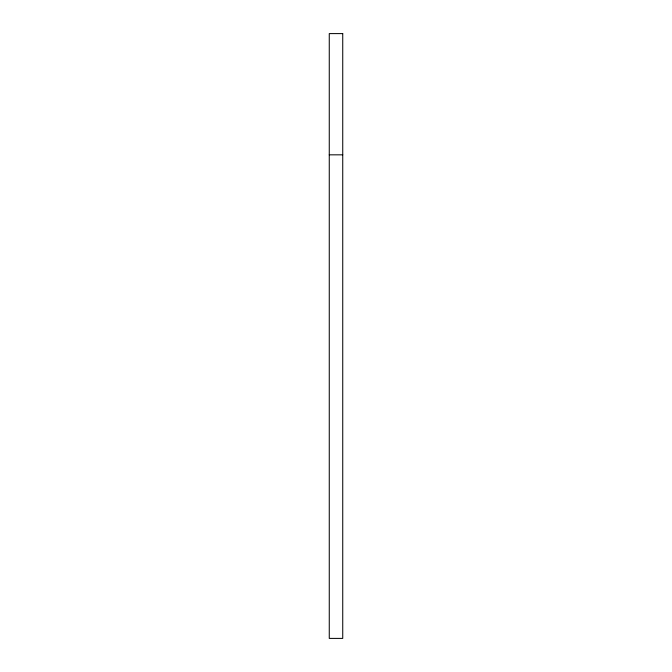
<?xml version="1.0" encoding="UTF-8"?>
<svg xmlns="http://www.w3.org/2000/svg" width="672" height="672" viewBox="0 0 672 672"><rect width="100%" height="100%" fill="white"/><g stroke="black" fill="none" stroke-linecap="round" stroke-linejoin="round"><path stroke-width="1.01" d="M329.263 154.829L342.737 154.829M342.737 33.6L329.263 33.6L329.263 638.4L342.737 638.4L342.737 33.6"/></g></svg>
